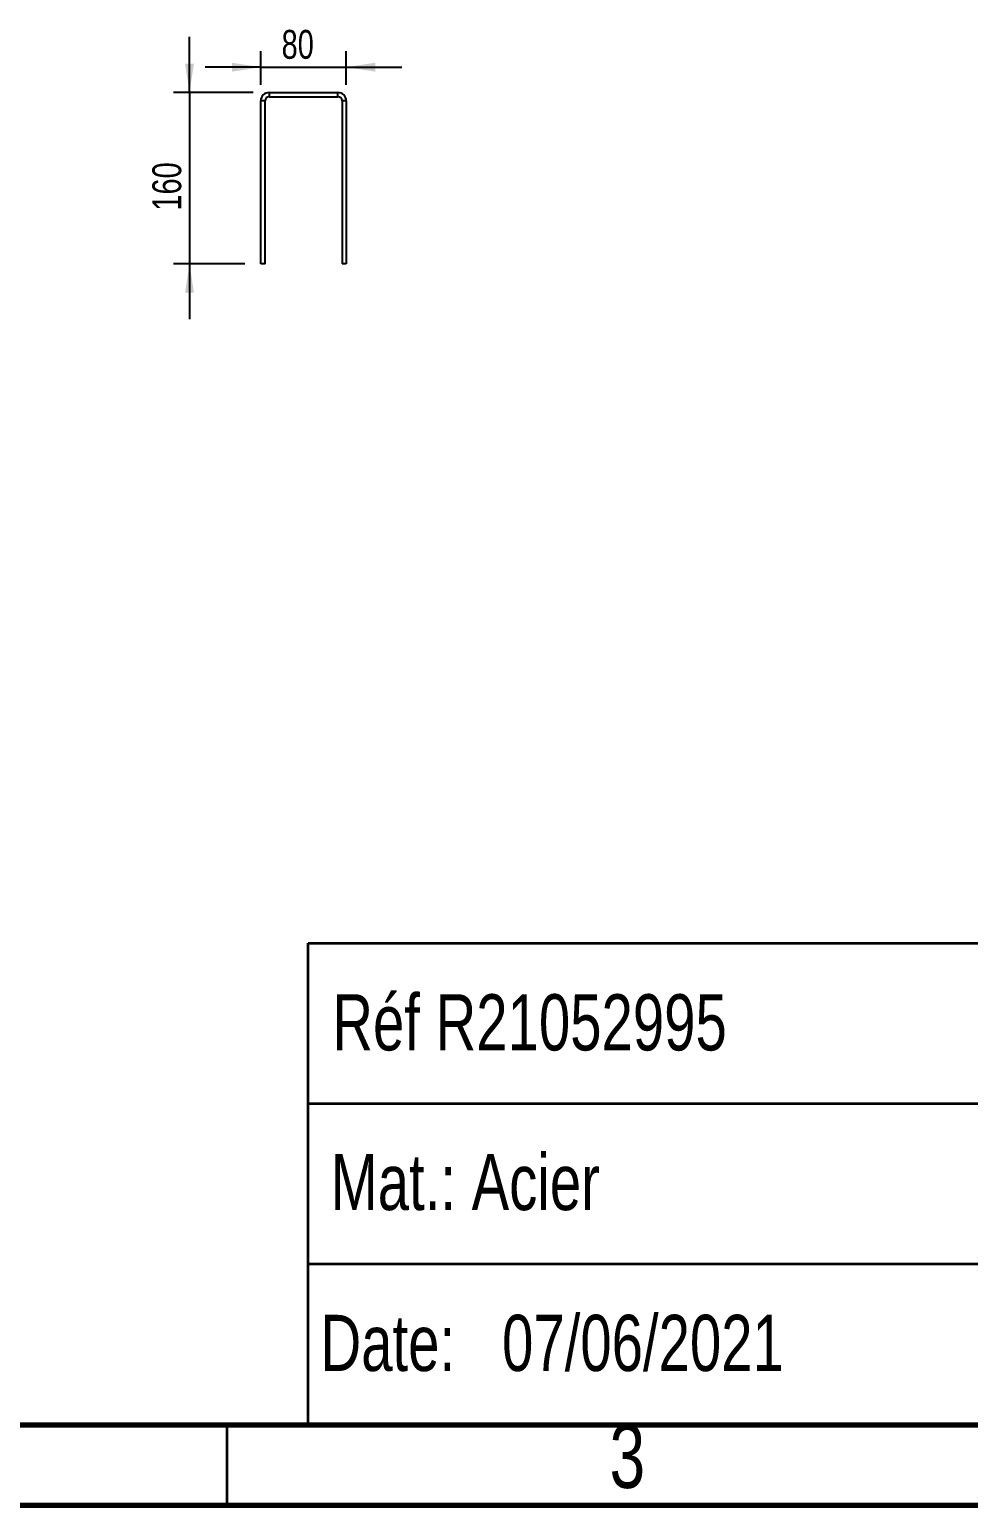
# Model space of a CAD drawing. Header units: millimetres. Extents: x -1698 to 6225, y 75 to 4382.
# Drawn here: x 3790 to 4668, y 75 to 1454 of the extents above; entities that cross this region are included whole.
import ezdxf

# ---------------------------------------------------------------- set-up
doc = ezdxf.new("R2010")
doc.units = ezdxf.units.MM
doc.header["$LTSCALE"] = 15
doc.layers.add('FORMAT', color=7, linetype='Continuous')
doc.layers.add('TRAITS_CARTOUCHE', color=7, linetype='Continuous', lineweight=35)
doc.styles.add('SLDTEXTSTYLE0', font='TXT', dxfattribs={"width": 0.75})
doc.dimstyles.new('SLDDIMSTYLE2', dxfattribs={"dimtxt": 27, "dimasz": 27, "dimexe": 0, "dimexo": 0.0625, "dimgap": 6.75, "dimtad": 1, "dimrnd": 1e-09, "dimzin": 12, "dimdsep": 46, "dimtxsty": 'SLDTEXTSTYLE0', "dimsah": 1, "dimcen": 0.09, "dimadec": 0, "dimazin": 3, "dimtfac": 1, "dimtmove": 0, "dimatfit": 0, "dimfxl": 1, "dimfrac": 2, "dimtolj": 1, "dimtzin": 12, "dimarcsym": 0})

# ---------------------------------------------------------------- blocks, each defined once
blk = doc.blocks.new('_D_44')
at = {"layer": 'FORMAT', "color": 7}
for p, q in [((4006.6, 1402.6), (4006.6, 1434.1)), ((4086.6, 1402.6), (4086.6, 1434.1)), ((4006.6, 1419.1), (3954.6, 1419.1)), ((4006.6, 1419.1), (4086.6, 1419.1)), ((4086.6, 1419.1), (4138.5, 1419.1))]:
    blk.add_line(p, q, dxfattribs=at)
for points in [[(4006.6, 1419.1), (3979.6, 1423.3), (3979.6, 1415)], [(4086.6, 1419.1), (4113.6, 1415), (4113.6, 1423.3)]]:
    blk.add_solid(points, dxfattribs=at)
at = {"layer": 'FORMAT', "color": 7, "insert": (4026.1, 1454), "char_height": 27, "attachment_point": 1, "style": 'SLDTEXTSTYLE0'}
blk.add_mtext('80', dxfattribs=at)
blk = doc.blocks.new('_D_45')
at = {"layer": 'FORMAT', "color": 7}
for p, q in [((3940, 1395.5), (3940, 1447.4)), ((3999.4, 1395.5), (3925, 1395.5)), ((3940, 1395.5), (3940, 1235.5)), ((3991.6, 1235.5), (3925, 1235.5)), ((3940, 1235.5), (3940, 1183.6))]:
    blk.add_line(p, q, dxfattribs=at)
for points in [[(3940, 1395.5), (3944.1, 1422.5), (3935.8, 1422.5)], [(3940, 1235.5), (3935.8, 1208.5), (3944.1, 1208.5)]]:
    blk.add_solid(points, dxfattribs=at)
at = {"layer": 'FORMAT', "color": 7, "insert": (3905.2, 1285.1), "char_height": 27, "attachment_point": 1, "rotation": 90, "style": 'SLDTEXTSTYLE0'}
blk.add_mtext('160', dxfattribs=at)

msp = doc.modelspace()

# ---------------------------------------------------------------- linework, layer by layer
at = {"color": 7, "linetype": 'Continuous', "lineweight": 25}
for p, q in [((4014.4423635, 1395.4921876), (4014.4423635, 1391.492187)), ((4014.4423635, 1395.4921876), (4078.702362, 1395.4921876)), ((4078.702362, 1391.492187), (4078.702362, 1395.4921876)), ((4010.5723643, 1387.6221915), (4006.5723636, 1387.6221915)), ((4006.5723636, 1235.4921912), (4006.5723636, 1387.6221915)), ((4010.5723643, 1235.4921912), (4010.5723643, 1387.6221915)), ((4014.4423635, 1391.492187), (4078.702362, 1391.492187)), ((4086.5723618, 1387.6221915), (4082.5723612, 1387.6221915)), ((4082.5723612, 1387.6221915), (4082.5723612, 1235.4921912)), ((4086.5723618, 1387.6221915), (4086.5723618, 1235.4921912)), ((4010.5723643, 1235.4921912), (4006.5723636, 1235.4921912)), ((4086.5723618, 1235.4921912), (4082.5723612, 1235.4921912))]:
    msp.add_line(p, q, dxfattribs=at)
at = {"color": 7, "linetype": 'Continuous', "lineweight": 70}
for p, q in [((6150, 150), (300, 150)), ((6225, 75), (225, 75))]:
    msp.add_line(p, q, dxfattribs=at)
at = {"color": 7, "linetype": 'Continuous', "lineweight": 35}
msp.add_line((3975, 150), (3975, 75), dxfattribs=at)
at = {"color": 7, "linetype": 'Continuous', "lineweight": 25}
for centre, radius, start, end in [((4014.4423627, 1387.6221894), 7.87, 90, 180), ((4078.7023627, 1387.6221894), 7.87, 0, 90), ((4014.4423627, 1387.6221894), 3.87, 90, 180), ((4078.7023627, 1387.6221894), 3.87, 0, 90)]:
    msp.add_arc(centre, radius, start, end, dxfattribs=at)
at = {"layer": 'TRAITS_CARTOUCHE'}
for p, q in [((4051.0637392, 150.3798597), (4051.0637392, 600.3798597)), ((4051.0637392, 600.3798597), (6151.0637392, 600.3798597)), ((4726.0637392, 450.3798597), (4051.0637392, 450.3798597)), ((4726.0637392, 300.3798597), (4051.0637392, 300.3798597))]:
    msp.add_line(p, q, dxfattribs=at)

# ---------------------------------------------------------------- texts
at = {"color": 7, "linetype": 'Continuous', "lineweight": 0, "insert": (4349.4005542, 150.9023114), "char_height": 59.53125, "attachment_point": 2, "style": 'SLDTEXTSTYLE0'}
msp.add_mtext('3', dxfattribs=at)
at = {"layer": 'TRAITS_CARTOUCHE', "char_height": 52.5, "attachment_point": 1, "style": 'SLDTEXTSTYLE0'}
for s, insert in [('Réf R21052995', (4073.5331273, 552.7737115)), ('Mat.: Acier', (4072.1173304, 403.5545445)), ('Date:   07/06/2021', (4062.497565, 253.1721717))]:
    msp.add_mtext(s, dxfattribs=dict(at, insert=insert))

# ---------------------------------------------------------------- dimensions: what is measured, and where the dimension line sits
at = {"layer": 'FORMAT', "color": 7}
dim = msp.add_linear_dim(base=(4086.5723627, 1419.1476897), p1=(4006.5723627, 1387.6221894), p2=(4086.5723627, 1387.6221894), dimstyle='SLDDIMSTYLE2', dxfattribs=at)
dim.commit()
dim.dimension.update_dxf_attribs({"geometry": '_D_44', "text_midpoint": (4046.0899439, 1419.1476897), "dimtype": 160})
dim = msp.add_linear_dim(base=(3939.9631428, 1235.4921894), p1=(4014.4423627, 1395.4921894), p2=(4006.5723627, 1235.4921894), angle=90, dimstyle='SLDDIMSTYLE2', dxfattribs=at)
dim.commit()
dim.dimension.update_dxf_attribs({"geometry": '_D_45', "text_midpoint": (3939.9631428, 1315.0599607), "dimtype": 160})

doc.saveas('drawing.dxf')
